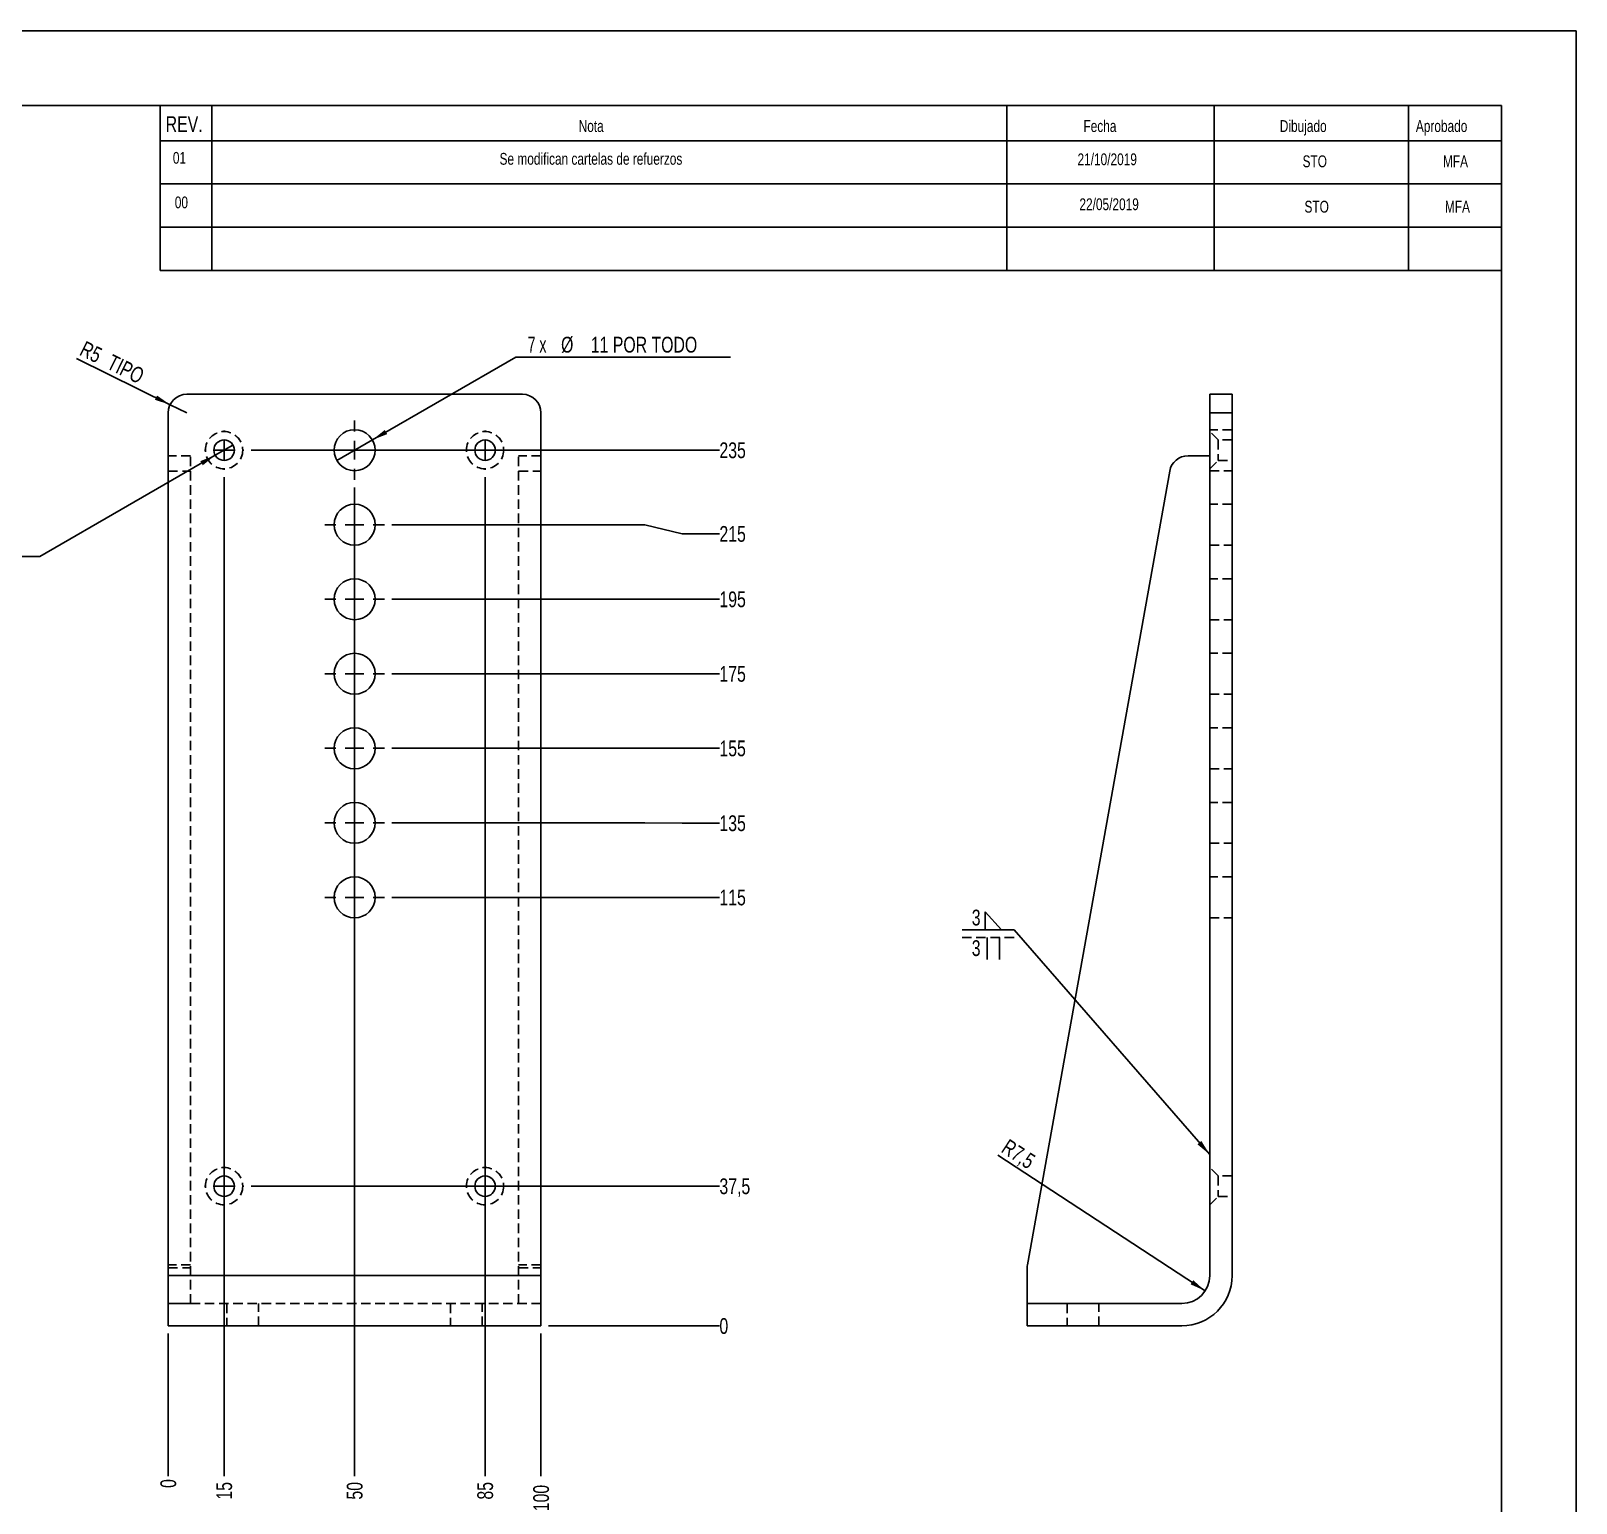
# Model space of a CAD drawing. Extents: x 0 to 5652, y 0 to 1625.
# Drawn here: x 425.5 to 840, y 198.9 to 594 of the extents above; entities that cross this region are included whole.
import ezdxf

# ---------------------------------------------------------------- set-up
doc = ezdxf.new("R2010")
doc.units = 0
doc.header["$LTSCALE"] = 2
doc.linetypes.add('HIDDEN', pattern=[1.905, 1.27, -0.635])
doc.layers.get('0').update_dxf_attribs({"linetype": 'CONTINUOUS'})
doc.layers.add('FORMATO', color=7, linetype='CONTINUOUS')
doc.styles.add('SLDTEXTSTYLE1', font='TXT', dxfattribs={"width": 0.75})
doc.styles.add('SLDTEXTSTYLE2', font='TXT', dxfattribs={"width": 0.6666666666666666})
doc.dimstyles.new('SLDDIMSTYLE0', dxfattribs={"dimtxt": 4.233333333333333, "dimasz": 4.233333333333333, "dimexe": 0, "dimexo": 0.0625, "dimgap": 1.058333333333333, "dimtad": 0, "dimtih": 1, "dimtoh": 1, "dimdec": 0, "dimrnd": 1e-09, "dimdsep": 46, "dimtxsty": 'SLDTEXTSTYLE1', "dimblk1": 'NONE', "dimblk2": 'NONE', "dimsah": 1, "dimcen": 0.09, "dimadec": 0, "dimazin": 0, "dimtfac": 1, "dimtdec": 0, "dimtofl": 0, "dimtmove": 0, "dimatfit": 3, "dimldrblk": 'NONE', "dimfxl": 0, "dimtolj": 1, "dimtzin": 12, "dimarcsym": 0})
doc.dimstyles.new('SLDDIMSTYLE1', dxfattribs={"dimtxt": 4.233333333333333, "dimasz": 4.233333333333333, "dimexe": 0, "dimexo": 0.0625, "dimgap": 1.058333333333333, "dimtad": 0, "dimtih": 1, "dimtoh": 1, "dimdec": 1, "dimrnd": 1e-09, "dimzin": 12, "dimdsep": 46, "dimtxsty": 'SLDTEXTSTYLE1', "dimblk1": 'NONE', "dimblk2": 'NONE', "dimsah": 1, "dimcen": 0.09, "dimadec": 0, "dimazin": 0, "dimtfac": 1, "dimtdec": 1, "dimtofl": 0, "dimtmove": 0, "dimatfit": 3, "dimldrblk": 'NONE', "dimfxl": 0, "dimtolj": 1, "dimtzin": 12, "dimarcsym": 0})
doc.dimstyles.new('SLDDIMSTYLE2', dxfattribs={"dimtxt": 4.233333333333333, "dimasz": 4.233333333333333, "dimexe": 0, "dimexo": 0.0625, "dimgap": 1.058333333333333, "dimtad": 1, "dimdec": 1, "dimrnd": 1e-09, "dimzin": 12, "dimdsep": 46, "dimtxsty": 'SLDTEXTSTYLE1', "dimsah": 1, "dimcen": 0, "dimadec": 0, "dimazin": 0, "dimtfac": 1, "dimtdec": 1, "dimtofl": 0, "dimtmove": 0, "dimatfit": 3, "dimfxl": 0, "dimtolj": 1, "dimtzin": 12, "dimarcsym": 0})
doc.dimstyles.new('SLDDIMSTYLE3', dxfattribs={"dimtxt": 0.18, "dimasz": 4.233333333333333, "dimexe": 0, "dimexo": 0.0625, "dimgap": 0, "dimtad": 0, "dimtih": 1, "dimtoh": 1, "dimdec": 0, "dimrnd": 1e-09, "dimzin": 0, "dimdsep": 46, "dimtxsty": 'Standard', "dimsah": 1, "dimcen": 0.09, "dimadec": 0, "dimazin": 0, "dimtfac": 4.233333333333333, "dimtdec": 0, "dimtofl": 0, "dimtmove": 0, "dimatfit": 3, "dimfxl": 0, "dimtolj": 1, "dimtzin": 0, "dimarcsym": 0})
doc.dimstyles.new('SLDDIMSTYLE4', dxfattribs={"dimtxt": 4.233333333333333, "dimasz": 4.233333333333333, "dimexe": 0, "dimexo": 0.0625, "dimgap": 1.058333333333333, "dimtad": 0, "dimtih": 1, "dimtoh": 1, "dimdec": 1, "dimrnd": 1e-09, "dimzin": 12, "dimdsep": 46, "dimtxsty": 'SLDTEXTSTYLE1', "dimblk1": 'NONE', "dimsah": 1, "dimcen": 0, "dimadec": 0, "dimazin": 0, "dimtfac": 1, "dimtdec": 1, "dimtmove": 0, "dimatfit": 3, "dimldrblk": 'NONE', "dimfxl": 0, "dimtolj": 1, "dimtzin": 12, "dimarcsym": 0})
doc.dimstyles.new('SLDDIMSTYLE5', dxfattribs={"dimtxt": 4.233333333333333, "dimasz": 4.233333333333333, "dimexe": 0, "dimexo": 0.0625, "dimgap": 1.058333333333333, "dimtad": 0, "dimtih": 1, "dimtoh": 1, "dimdec": 6, "dimrnd": 1e-09, "dimzin": 12, "dimdsep": 46, "dimtxsty": 'SLDTEXTSTYLE1', "dimblk1": 'NONE', "dimsah": 1, "dimcen": 0, "dimadec": 0, "dimazin": 0, "dimtfac": 1, "dimtdec": 1, "dimtmove": 0, "dimatfit": 3, "dimldrblk": 'NONE', "dimfxl": 0, "dimtolj": 1, "dimtzin": 12, "dimarcsym": 0})
doc.dimstyles.new('SLDDIMSTYLE6', dxfattribs={"dimtxt": 4.233333333333333, "dimasz": 4.233333333333333, "dimexe": 0, "dimexo": 0.0625, "dimgap": 1.058333333333333, "dimtad": 1, "dimdec": 1, "dimrnd": 1e-09, "dimzin": 12, "dimdsep": 46, "dimtxsty": 'SLDTEXTSTYLE1', "dimsah": 1, "dimcen": 0, "dimadec": 0, "dimazin": 0, "dimtfac": 1, "dimtdec": 1, "dimtofl": 0, "dimtmove": 1, "dimatfit": 3, "dimfxl": 0, "dimtolj": 1, "dimtzin": 12, "dimarcsym": 0})

# ---------------------------------------------------------------- blocks, each defined once
blk = doc.blocks.new('_D_9')
at = {"layer": 'FORMATO', "color": 7}
blk.add_line((564.3423899630615, 246.4886382403432), (610.2079477888146, 246.4886382403432), dxfattribs=at)
at = {"layer": 'FORMATO', "color": 7, "insert": (610.2079477888145, 248.5825433627541), "char_height": 4.233333333333333, "attachment_point": 1, "style": 'SLDTEXTSTYLE1'}
blk.add_mtext('0', dxfattribs=at)
blk = doc.blocks.new('_NONE')
blk = doc.blocks.new('_D_10')
at = {"layer": 'FORMATO', "color": 7}
blk.add_line((484.5923899630616, 283.9886382403432), (610.2079477888146, 283.9886382403432), dxfattribs=at)
at = {"layer": 'FORMATO', "color": 7, "insert": (610.2079477888145, 286.0825433627541), "char_height": 4.233333333333333, "attachment_point": 1, "style": 'SLDTEXTSTYLE1'}
blk.add_mtext('37,5', dxfattribs=at)
blk = doc.blocks.new('_D_11')
at = {"layer": 'FORMATO', "color": 7}
blk.add_line((522.3423899630616, 361.4886382403432), (610.2079477888146, 361.4886382403432), dxfattribs=at)
at = {"layer": 'FORMATO', "color": 7, "insert": (610.2079477888145, 363.5825433627541), "char_height": 4.233333333333333, "attachment_point": 1, "style": 'SLDTEXTSTYLE1'}
blk.add_mtext('115', dxfattribs=at)
blk = doc.blocks.new('_D_12')
at = {"layer": 'FORMATO', "color": 7}
for p, q in [((590.2079477888146, 381.4886382403432), (522.3423899630616, 381.4886382403432)), ((600.2079477888146, 381.4062964348006), (590.2079477888146, 381.4886382403432)), ((600.2079477888146, 381.4062964348006), (610.2079477888146, 381.4062964348006))]:
    blk.add_line(p, q, dxfattribs=at)
at = {"layer": 'FORMATO', "color": 7, "insert": (610.2079477888145, 383.5002015572115), "char_height": 4.233333333333333, "attachment_point": 1, "style": 'SLDTEXTSTYLE1'}
blk.add_mtext('135', dxfattribs=at)
blk = doc.blocks.new('_D_13')
at = {"layer": 'FORMATO', "color": 7}
blk.add_line((522.3423899630616, 401.4886382403432), (610.2079477888146, 401.4886382403432), dxfattribs=at)
at = {"layer": 'FORMATO', "color": 7, "insert": (610.2079477888145, 403.5825433627541), "char_height": 4.233333333333333, "attachment_point": 1, "style": 'SLDTEXTSTYLE1'}
blk.add_mtext('155', dxfattribs=at)
blk = doc.blocks.new('_D_14')
at = {"layer": 'FORMATO', "color": 7}
blk.add_line((522.3423899630616, 421.4886382403432), (610.2079477888146, 421.4886382403432), dxfattribs=at)
at = {"layer": 'FORMATO', "color": 7, "insert": (610.2079477888145, 423.5825433627542), "char_height": 4.233333333333333, "attachment_point": 1, "style": 'SLDTEXTSTYLE1'}
blk.add_mtext('175', dxfattribs=at)
blk = doc.blocks.new('_D_15')
at = {"layer": 'FORMATO', "color": 7}
blk.add_line((522.3423899630616, 441.4886382403432), (610.2079477888146, 441.4886382403432), dxfattribs=at)
at = {"layer": 'FORMATO', "color": 7, "insert": (610.2079477888145, 443.5825433627542), "char_height": 4.233333333333333, "attachment_point": 1, "style": 'SLDTEXTSTYLE1'}
blk.add_mtext('195', dxfattribs=at)
blk = doc.blocks.new('_D_16')
at = {"layer": 'FORMATO', "color": 7}
for p, q in [((590.2079477888146, 461.4886382403432), (522.3423899630616, 461.4886382403432)), ((600.2079477888146, 459.0413882764636), (590.2079477888146, 461.4886382403432)), ((600.2079477888146, 459.0413882764636), (610.2079477888146, 459.0413882764636))]:
    blk.add_line(p, q, dxfattribs=at)
at = {"layer": 'FORMATO', "color": 7, "insert": (610.2079477888145, 461.1352933988743), "char_height": 4.233333333333333, "attachment_point": 1, "style": 'SLDTEXTSTYLE1'}
blk.add_mtext('215', dxfattribs=at)
blk = doc.blocks.new('_D_17')
at = {"layer": 'FORMATO', "color": 7}
blk.add_line((484.5923899630616, 481.4886382403432), (610.2079477888146, 481.4886382403432), dxfattribs=at)
at = {"layer": 'FORMATO', "color": 7, "insert": (610.2079477888145, 483.5825433627541), "char_height": 4.233333333333333, "attachment_point": 1, "style": 'SLDTEXTSTYLE1'}
blk.add_mtext('235', dxfattribs=at)
blk = doc.blocks.new('_D_18')
at = {"layer": 'FORMATO', "color": 7}
blk.add_line((462.3423899630615, 244.4886382403432), (462.3423899630615, 206.1417971602291), dxfattribs=at)
at = {"layer": 'FORMATO', "color": 7, "insert": (460.2484848406507, 203.0138341108918), "char_height": 4.233333333333333, "attachment_point": 1, "rotation": 90, "style": 'SLDTEXTSTYLE1'}
blk.add_mtext('0', dxfattribs=at)
blk = doc.blocks.new('_D_19')
at = {"layer": 'FORMATO', "color": 7}
blk.add_line((477.3423899630616, 474.2386382403432), (477.3423899630616, 206.1417971602291), dxfattribs=at)
at = {"layer": 'FORMATO', "color": 7, "insert": (475.2484848406507, 199.8858710615545), "char_height": 4.233333333333333, "attachment_point": 1, "rotation": 90, "style": 'SLDTEXTSTYLE1'}
blk.add_mtext('15', dxfattribs=at)
blk = doc.blocks.new('_D_20')
at = {"layer": 'FORMATO', "color": 7}
blk.add_line((512.3423899630616, 471.4886382403432), (512.3423899630616, 206.1417971602291), dxfattribs=at)
at = {"layer": 'FORMATO', "color": 7, "insert": (510.2484848406507, 199.8858710615545), "char_height": 4.233333333333333, "attachment_point": 1, "rotation": 90, "style": 'SLDTEXTSTYLE1'}
blk.add_mtext('50', dxfattribs=at)
blk = doc.blocks.new('_D_21')
at = {"layer": 'FORMATO', "color": 7}
blk.add_line((547.3423899630616, 474.2386382403432), (547.3423899630616, 206.1417971602291), dxfattribs=at)
at = {"layer": 'FORMATO', "color": 7, "insert": (545.2484848406509, 199.8858710615545), "char_height": 4.233333333333333, "attachment_point": 1, "rotation": 90, "style": 'SLDTEXTSTYLE1'}
blk.add_mtext('85', dxfattribs=at)
blk = doc.blocks.new('_D_22')
at = {"layer": 'FORMATO', "color": 7}
blk.add_line((562.3423899630615, 244.4886382403432), (562.3423899630615, 206.1417971602291), dxfattribs=at)
at = {"layer": 'FORMATO', "color": 7, "insert": (560.2484848406508, 196.7579082450479), "char_height": 4.233333333333333, "attachment_point": 1, "rotation": 90, "style": 'SLDTEXTSTYLE1'}
blk.add_mtext('100', dxfattribs=at)
blk = doc.blocks.new('SW_SYMBOL_HOLE_SINK')
at = {"layer": 'FORMATO', "color": 0}
for p, q in [((0, 1750), (1600, 150)), ((1600, 150), (3200, 1750))]:
    blk.add_line(p, q, dxfattribs=at)
blk = doc.blocks.new('_D_23')
at = {"layer": 'FORMATO'}
for p, q in [((479.7239598234688, 482.8636382403431), (474.9608201026544, 480.1136382403432)), ((474.9608201026544, 480.1136382403432), (427.9313948842876, 452.9611869306861)), ((427.9313948842876, 452.9611869306861), (348.4097963187091, 452.9611869306861))]:
    blk.add_line(p, q, dxfattribs=at)
blk.add_solid([(474.9608201026544, 480.1136382403432), (470.9690048676592, 478.5609983751157), (471.6202869189412, 477.4329447722375)], dxfattribs=at)
at = {"layer": 'FORMATO', "xscale": 0.0027037109375, "yscale": 0.0027037109375, "zscale": 0.0027037109375}
blk.add_blockref('SW_SYMBOL_HOLE_SINK', (348.4097963187091, 453.5482309686888), dxfattribs=at)
at = {"layer": 'FORMATO', "char_height": 4.233333333333333, "attachment_point": 1}
for s, insert, style in [('4 x', (358.6113473388545, 465.1445362824763), 'SLDTEXTSTYLE2'), ('%%c', (367.5719026464216, 465.1445362824763), 'SLDTEXTSTYLE1'), ('5,5 POR TODO', (375.5493847134702, 465.1445362824763), 'SLDTEXTSTYLE1'), ('%%c', (359.844500384032, 458.4182401295568), 'SLDTEXTSTYLE1'), ('10 X 90°, Lado lejano', (367.821981519758, 458.4182401295568), 'SLDTEXTSTYLE1')]:
    blk.add_mtext(s, dxfattribs=dict(at, insert=insert, style=style))
blk = doc.blocks.new('_D_24')
at = {"layer": 'FORMATO'}
for p, q in [((517.105529683876, 484.2386382403431), (555.5915959021872, 506.4585789315348)), ((555.5915959021872, 506.4585789315348), (613.1500302574461, 506.4585789315348)), ((507.579250242247, 478.7386382403432), (517.105529683876, 484.2386382403431))]:
    blk.add_line(p, q, dxfattribs=at)
blk.add_solid([(517.105529683876, 484.2386382403431), (521.0973449188712, 485.7912781055707), (520.446062867589, 486.9193317084488)], dxfattribs=at)
at = {"layer": 'FORMATO', "char_height": 4.233333333333333, "attachment_point": 1}
for s, insert, style in [('7 x', (558.7665959021872, 511.9156321304055), 'SLDTEXTSTYLE2'), ('%%c', (567.7271512097543, 511.9156321304055), 'SLDTEXTSTYLE1'), ('11 POR TODO', (575.7046332768028, 511.9156321304055), 'SLDTEXTSTYLE1')]:
    blk.add_mtext(s, dxfattribs=dict(at, insert=insert, style=style))
blk = doc.blocks.new('_D_25')
at = {"layer": 'FORMATO', "color": 7}
for q in [(437.7526545681162, 506.0832036823145), (467.3423899630616, 491.4886382403432)]:
    blk.add_line((462.8581779221349, 493.7003892145732), q, dxfattribs=at)
blk.add_solid([(462.8581779221349, 493.7003892145732), (459.3496398031012, 496.1571024027011), (458.7734503185326, 494.9889076761417)], dxfattribs=at)
at = {"layer": 'FORMATO', "color": 7, "char_height": 4.233333333333333, "attachment_point": 1, "rotation": 333.7460707746177, "style": 'SLDTEXTSTYLE1'}
for s, insert in [('R5', (440.1512072944645, 510.9461467268104)), ('TIPO', (447.4526948933255, 507.3448290008154))]:
    blk.add_mtext(s, dxfattribs=dict(at, insert=insert))
blk = doc.blocks.new('SW_CENTERMARKSYMBOL_0')
at = {"layer": 'FORMATO', "color": 0}
for p, q in [((0, 5.000000000000004), (0, 5.249999999999977)), ((-5.000000000000004, 0), (-5.249999999999977, 0)), ((0, 0), (-2.500000000000002, 0)), ((0, 0), (0, 2.500000000000002)), ((0, 0), (0, -2.500000000000002)), ((0, 0), (2.500000000000002, 0)), ((5.000000000000004, 0), (5.249999999999977, 0)), ((0, -5.000000000000004), (0, -5.249999999999977))]:
    blk.add_line(p, q, dxfattribs=at)
blk = doc.blocks.new('SW_CENTERMARKSYMBOL_1')
at = {"layer": 'FORMATO', "color": 0}
for p, q in [((0, 5.000000000000004), (0, 5.249999999999977)), ((-5.000000000000004, 0), (-5.249999999999977, 0)), ((0, 0), (-2.500000000000058, 0)), ((0, 0), (0, 2.500000000000002)), ((0, 0), (0, -2.500000000000002)), ((0, 0), (2.499999999999947, 0)), ((5.000000000000004, 0), (5.249999999999977, 0)), ((0, -5.000000000000004), (0, -5.249999999999977))]:
    blk.add_line(p, q, dxfattribs=at)
blk = doc.blocks.new('SW_CENTERMARKSYMBOL_2')
at = {"layer": 'FORMATO', "color": 0}
for p, q in [((0, 5.000000000000004), (0, 8.000000000000007)), ((-5.000000000000004, 0), (-8.000000000000007, 0)), ((0, 0), (-2.499999999999947, 0)), ((0, 0), (0, 2.500000000000002)), ((0, 0), (0, -2.500000000000002)), ((0, 0), (2.500000000000058, 0)), ((5.000000000000004, 0), (8.000000000000007, 0)), ((0, -5.000000000000004), (0, -8.000000000000007))]:
    blk.add_line(p, q, dxfattribs=at)
blk = doc.blocks.new('SW_CENTERMARKSYMBOL_3')
at = {"layer": 'FORMATO', "color": 0}
for p, q in [((0, 5.000000000000004), (0, 8.000000000000007)), ((-5.000000000000004, 0), (-8.000000000000007, 0)), ((0, 0), (-2.499999999999947, 0)), ((0, 0), (0, 2.500000000000058)), ((0, 0), (0, -2.499999999999947)), ((0, 0), (2.500000000000058, 0)), ((5.000000000000004, 0), (8.000000000000007, 0)), ((0, -5.000000000000004), (0, -8.000000000000007))]:
    blk.add_line(p, q, dxfattribs=at)
blk = doc.blocks.new('SW_CENTERMARKSYMBOL_4')
at = {"layer": 'FORMATO', "color": 0}
for p, q in [((0, 5.000000000000004), (0, 8.000000000000007)), ((-5.000000000000004, 0), (-8.000000000000007, 0)), ((0, 0), (-2.499999999999947, 0)), ((0, 0), (0, 2.500000000000002)), ((0, 0), (0, -2.500000000000002)), ((0, 0), (2.500000000000058, 0)), ((5.000000000000004, 0), (8.000000000000007, 0)), ((0, -5.000000000000004), (0, -8.000000000000007))]:
    blk.add_line(p, q, dxfattribs=at)
blk = doc.blocks.new('SW_CENTERMARKSYMBOL_5')
at = {"layer": 'FORMATO', "color": 0}
for p, q in [((0, 5.000000000000004), (0, 8.000000000000007)), ((-5.000000000000004, 0), (-8.000000000000007, 0)), ((0, 0), (-2.499999999999947, 0)), ((0, 0), (0, 2.499999999999947)), ((0, 0), (0, -2.500000000000058)), ((0, 0), (2.500000000000058, 0)), ((5.000000000000004, 0), (8.000000000000007, 0)), ((0, -5.000000000000004), (0, -8.000000000000007))]:
    blk.add_line(p, q, dxfattribs=at)
blk = doc.blocks.new('SW_CENTERMARKSYMBOL_6')
at = {"layer": 'FORMATO', "color": 0}
for p, q in [((0, 5.000000000000004), (0, 8.000000000000007)), ((-5.000000000000004, 0), (-8.000000000000007, 0)), ((0, 0), (-2.499999999999947, 0)), ((0, 0), (0, 2.500000000000002)), ((0, 0), (0, -2.500000000000002)), ((0, 0), (2.500000000000058, 0)), ((5.000000000000004, 0), (8.000000000000007, 0)), ((0, -5.000000000000004), (0, -8.000000000000007))]:
    blk.add_line(p, q, dxfattribs=at)
blk = doc.blocks.new('SW_CENTERMARKSYMBOL_7')
at = {"layer": 'FORMATO', "color": 0}
for p, q in [((0, 5.000000000000004), (0, 8.000000000000007)), ((-5.000000000000004, 0), (-8.000000000000007, 0)), ((0, 0), (-2.499999999999947, 0)), ((0, 0), (0, 2.500000000000058)), ((0, 0), (0, -2.499999999999947)), ((0, 0), (2.500000000000058, 0)), ((5.000000000000004, 0), (8.000000000000007, 0)), ((0, -5.000000000000004), (0, -8.000000000000007))]:
    blk.add_line(p, q, dxfattribs=at)
blk = doc.blocks.new('SW_CENTERMARKSYMBOL_8')
at = {"layer": 'FORMATO', "color": 0}
for p, q in [((0, 5.000000000000004), (0, 8.000000000000007)), ((-5.000000000000004, 0), (-8.000000000000007, 0)), ((0, 0), (-2.499999999999947, 0)), ((0, 0), (0, 2.500000000000058)), ((0, 0), (0, -2.499999999999947)), ((0, 0), (2.500000000000058, 0)), ((5.000000000000004, 0), (8.000000000000007, 0)), ((0, -5.000000000000004), (0, -7.999999999999952))]:
    blk.add_line(p, q, dxfattribs=at)
blk = doc.blocks.new('SW_CENTERMARKSYMBOL_9')
at = {"layer": 'FORMATO', "color": 0}
for p, q in [((0, 5.000000000000004), (0, 5.249999999999977)), ((-5.000000000000004, 0), (-5.249999999999977, 0)), ((0, 0), (-2.500000000000058, 0)), ((0, 0), (0, 2.500000000000002)), ((0, 0), (0, -2.500000000000002)), ((0, 0), (2.499999999999947, 0)), ((5.000000000000004, 0), (5.249999999999977, 0)), ((0, -5.000000000000004), (0, -5.249999999999977))]:
    blk.add_line(p, q, dxfattribs=at)
blk = doc.blocks.new('SW_CENTERMARKSYMBOL_10')
at = {"layer": 'FORMATO', "color": 0}
for p, q in [((0, 5.000000000000004), (0, 5.249999999999977)), ((-5.000000000000004, 0), (-5.249999999999977, 0)), ((0, 0), (-2.500000000000002, 0)), ((0, 0), (0, 2.500000000000002)), ((0, 0), (0, -2.500000000000002)), ((0, 0), (2.500000000000002, 0)), ((5.000000000000004, 0), (5.249999999999977, 0)), ((0, -5.000000000000004), (0, -5.249999999999977))]:
    blk.add_line(p, q, dxfattribs=at)
blk = doc.blocks.new('_D_36')
at = {"layer": 'FORMATO', "color": 7}
blk.add_line((740.4988330516522, 255.8828755149977), (684.8458118590457, 292.2810947207206), dxfattribs=at)
blk.add_solid([(740.4988330516522, 255.8828755149977), (737.3124249761897, 258.7450570253251), (736.5994644332225, 257.6549375339571)], dxfattribs=at)
at = {"layer": 'FORMATO', "color": 7, "insert": (687.8331939409325, 296.8478197958843), "char_height": 4.233333333333333, "attachment_point": 1, "rotation": 326.8087773524985, "style": 'SLDTEXTSTYLE1'}
blk.add_mtext('R7,5', dxfattribs=at)
blk = doc.blocks.new('SW_SYMBOL_WELD_FILL')
at = {"layer": 'FORMATO', "color": 0}
for p, q in [((200, 0), (200, 1800)), ((200, 1800), (1800, 0)), ((200, 0), (1800, 0))]:
    blk.add_line(p, q, dxfattribs=at)
blk = doc.blocks.new('SW_SYMBOL_WELD_BUSQ')
at = {"layer": 'FORMATO', "color": 0}
for p, q in [((400, 0), (400, 2200)), ((1600, 0), (1600, 2200))]:
    blk.add_line(p, q, dxfattribs=at)
blk = doc.blocks.new('SW_WELDSYMBOL_1')
at = {"layer": 'FORMATO', "color": 0}
blk.add_line((0, 0), (-13.91341061800355, 0), dxfattribs=at)
at = {"layer": 'FORMATO', "color": 0, "linetype": 'HIDDEN'}
blk.add_line((0, -2.000000000000002), (-13.91341061800355, -2.000000000000002), dxfattribs=at)
at = {"layer": 'FORMATO', "color": 0, "xscale": 0.0027037109375, "yscale": 0.0027037109375, "zscale": 0.0027037109375}
blk.add_blockref('SW_SYMBOL_WELD_FILL', (-8.251666118115676, 0.02362874423328387), dxfattribs=at)
at = {"layer": 'FORMATO', "color": 0, "extrusion": (0, 0, -1), "xscale": 0.0027037109375, "yscale": 0.0027037109375, "zscale": 0.0027037109375, "rotation": 180}
blk.add_blockref('SW_SYMBOL_WELD_BUSQ', (8.251666118115676, -1.976371255766718), dxfattribs=at)
at = {"layer": 'FORMATO', "color": 0, "char_height": 4.233333333333333, "attachment_point": 1, "style": 'SLDTEXTSTYLE1'}
for insert in [(-11.34898754108038, 5.457053198870687), (-11.34898754108038, -2.751027050195143)]:
    blk.add_mtext('3', dxfattribs=dict(at, insert=insert))

msp = doc.modelspace()

# ---------------------------------------------------------------- linework, layer by layer
at = {"color": 7, "linetype": 'Continuous'}
for p, q in [((-1.058181320345852e-13, 594), (840, 594)), ((840, 594), (840, 0)), ((820.0000000000001, 574), (39.99999999999989, 573.9999999999999)), ((820.0000000000001, 20.00000000000002), (820.0000000000001, 574)), ((557.3423899630616, 496.4886382403432), (467.3423899630616, 496.4886382403432)), ((741.7224716500785, 496.4886382403432), (747.7224716500785, 496.4886382403432)), ((741.7224716500785, 491.4886382403432), (741.7224716500785, 496.4886382403432)), ((747.7224716500785, 496.4886382403432), (747.7224716500785, 491.4886382403432)), ((462.3423899630616, 491.4886382403432), (462.3423899630616, 259.9886382403432)), ((562.3423899630616, 491.4886382403432), (562.3423899630616, 259.9886382403432)), ((741.7224716500785, 259.9886382403432), (741.7224716500785, 491.4886382403432)), ((747.7224716500785, 491.4886382403432), (741.7224716500785, 491.4886382403432)), ((747.7224716500785, 491.4886382403432), (747.7224716500785, 259.9886382403432)), ((741.7224716500785, 479.9886382403432), (735.9056645055484, 479.9886382403432)), ((741.7224716500785, 259.9886382403432), (741.7224716500785, 479.9886382403432)), ((730.9841572115872, 475.8711154102948), (692.8009643561172, 262.9263860240206)), ((692.7224716500787, 262.043908854069), (692.7224716500787, 252.4886382403432)), ((562.3423899630616, 259.9886382403432), (462.3423899630616, 259.9886382403432)), ((462.3423899630616, 259.9886382403432), (462.3423899630616, 246.4886382403432)), ((562.3423899630616, 259.9886382403432), (562.3423899630616, 246.4886382403432)), ((692.7224716500787, 252.4886382403432), (734.2224716500785, 252.4886382403432)), ((692.7224716500787, 246.4886382403432), (692.7224716500787, 252.4886382403432)), ((562.3423899630616, 246.4886382403432), (462.3423899630616, 246.4886382403432)), ((734.2224716500785, 246.4886382403432), (692.7224716500787, 246.4886382403432))]:
    msp.add_line(p, q, dxfattribs=at)
at = {"color": 7, "linetype": 'HIDDEN'}
for p, q in [((741.7224716500785, 491.4886382403432), (747.7224716500785, 491.4886382403432)), ((747.7224716500785, 486.9886382403432), (741.7224716500785, 486.9886382403432)), ((743.9724716500787, 484.2386382403432), (741.7224716500785, 486.4886382403432)), ((743.9724716500787, 484.2386382403432), (743.9724716500787, 478.7386382403431)), ((747.7224716500785, 484.2386382403431), (743.9724716500787, 484.2386382403431)), ((468.3423899630616, 479.9886382403432), (462.3423899630616, 479.9886382403432)), ((468.3423899630616, 259.9886382403432), (468.3423899630616, 479.9886382403432)), ((556.3423899630616, 259.9886382403432), (556.3423899630616, 479.9886382403432)), ((562.3423899630616, 479.9886382403432), (556.3423899630616, 479.9886382403432)), ((741.7224716500785, 476.4886382403432), (743.9724716500787, 478.7386382403431)), ((743.9724716500787, 478.7386382403432), (747.7224716500785, 478.7386382403432)), ((462.3423899630616, 475.8711154102948), (468.3423899630616, 475.8711154102948)), ((556.3423899630616, 475.8711154102948), (562.3423899630616, 475.8711154102948)), ((741.7224716500785, 475.9886382403432), (747.7224716500785, 475.9886382403432)), ((747.7224716500785, 466.9886382403432), (741.7224716500785, 466.9886382403432)), ((741.7224716500785, 455.9886382403432), (747.7224716500785, 455.9886382403432)), ((747.7224716500785, 446.9886382403432), (741.7224716500785, 446.9886382403432)), ((741.7224716500785, 435.9886382403432), (747.7224716500785, 435.9886382403432)), ((747.7224716500785, 426.9886382403432), (741.7224716500785, 426.9886382403432)), ((741.7224716500785, 415.9886382403432), (747.7224716500785, 415.9886382403432)), ((747.7224716500785, 406.9886382403432), (741.7224716500785, 406.9886382403432)), ((741.7224716500785, 395.9886382403432), (747.7224716500785, 395.9886382403432)), ((747.7224716500785, 386.9886382403432), (741.7224716500785, 386.9886382403432)), ((741.7224716500785, 375.9886382403432), (747.7224716500785, 375.9886382403432)), ((747.7224716500785, 366.9886382403432), (741.7224716500785, 366.9886382403432)), ((741.7224716500785, 355.9886382403432), (747.7224716500785, 355.9886382403432)), ((743.9724716500787, 286.7386382403432), (741.7224716500785, 288.9886382403432)), ((743.9724716500787, 286.7386382403432), (743.9724716500787, 281.2386382403431)), ((747.7224716500785, 286.7386382403431), (743.9724716500787, 286.7386382403431)), ((741.7224716500785, 278.9886382403432), (743.9724716500787, 281.2386382403431)), ((743.9724716500787, 281.2386382403432), (747.7224716500785, 281.2386382403432)), ((468.3423899630616, 262.9263860240206), (462.3423899630616, 262.9263860240206)), ((462.3423899630616, 262.043908854069), (468.3423899630616, 262.043908854069)), ((562.3423899630616, 262.9263860240206), (556.3423899630616, 262.9263860240206)), ((556.3423899630616, 262.043908854069), (562.3423899630616, 262.043908854069)), ((468.3423899630616, 259.9886382403432), (462.3423899630616, 259.9886382403432)), ((562.3423899630616, 259.9886382403432), (462.3423899630616, 259.9886382403432)), ((468.3423899630616, 252.4886382403432), (468.3423899630616, 259.9886382403432)), ((562.3423899630616, 259.9886382403432), (556.3423899630616, 259.9886382403432)), ((556.3423899630616, 252.4886382403432), (556.3423899630616, 259.9886382403432)), ((468.3423899630616, 252.4886382403432), (462.3423899630616, 252.4886382403432)), ((562.3423899630616, 252.4886382403432), (462.3423899630616, 252.4886382403432)), ((478.0923899630616, 252.4886382403432), (478.0923899630616, 246.4886382403432)), ((486.5923899630616, 246.4886382403432), (486.5923899630616, 252.4886382403432)), ((538.0923899630616, 252.4886382403432), (538.0923899630616, 246.4886382403432)), ((546.5923899630616, 246.4886382403432), (546.5923899630616, 252.4886382403432)), ((562.3423899630616, 252.4886382403432), (556.3423899630616, 252.4886382403432)), ((703.4724716500787, 252.4886382403432), (703.4724716500787, 246.4886382403432)), ((711.9724716500785, 246.4886382403432), (711.9724716500785, 252.4886382403432))]:
    msp.add_line(p, q, dxfattribs=at)
for centre in [(477.3423899630616, 481.4886382403432), (547.3423899630616, 481.4886382403432), (477.3423899630616, 283.9886382403432), (547.3423899630616, 283.9886382403432)]:
    msp.add_circle(centre, 5, dxfattribs=at)
at = {"color": 7, "linetype": 'Continuous'}
for centre, radius in [((512.3423899630616, 481.4886382403432), 5.500000000000114), ((477.3423899630616, 481.4886382403432), 2.749999999999943), ((547.3423899630616, 481.4886382403432), 2.75), ((512.3423899630616, 461.4886382403432), 5.500000000000114), ((512.3423899630616, 441.4886382403432), 5.500000000000114), ((512.3423899630616, 421.4886382403432), 5.500000000000114), ((512.3423899630616, 401.4886382403432), 5.500000000000114), ((512.3423899630616, 381.4886382403432), 5.500000000000114), ((512.3423899630616, 361.4886382403432), 5.500000000000114), ((477.3423899630616, 283.9886382403432), 2.749999999999943), ((547.3423899630616, 283.9886382403432), 2.750000000000114)]:
    msp.add_circle(centre, radius, dxfattribs=at)
for centre, radius, start, end in [((467.3423899630616, 491.4886382403432), 5, 90, 180), ((557.3423899630616, 491.4886382403432), 5, 1.486250913053879e-16, 90), ((735.9056645055484, 474.9886382403432), 5, 90, 169.8343051204583), ((697.7224716500787, 262.043908854069), 5.000000000000152, 169.8343051204581, 180), ((734.2224716500785, 259.9886382403432), 7.5, 270.0000000000008, 0), ((734.2224716500785, 259.9886382403432), 13.5, 270.0000000000008, 0)]:
    msp.add_arc(centre, radius, start, end, dxfattribs=at)
at = {"layer": 'FORMATO'}
for p, q in [((460.1829343858957, 574), (820.0000000000001, 574)), ((460.1829343858957, 574), (460.1829343858957, 529.7311706935953)), ((474.0671320087358, 574), (474.0671320087358, 529.7311706935953)), ((687.3141027119204, 574), (687.3141027119204, 529.7311706935953)), ((742.9244758771927, 574), (742.9244758771927, 529.7311706935953)), ((795.0254857952395, 574), (795.0254857952395, 529.7311706935953)), ((820.0000000000001, 574), (820.0000000000001, 529.7311706935953)), ((460.1829343858957, 564.5311706935954), (820.0000000000001, 564.5311706935954)), ((460.1829343858957, 552.9311706935953), (820.0000000000001, 552.9311706935953)), ((460.1829343858957, 541.3311706935953), (820.0000000000001, 541.3311706935953)), ((460.1829343858957, 529.7311706935953), (820.0000000000001, 529.7311706935953))]:
    msp.add_line(p, q, dxfattribs=at)

# ---------------------------------------------------------------- block references
at = {"layer": 'FORMATO', "color": 7}
for name, p in [('SW_CENTERMARKSYMBOL_2', (512.3423899630616, 481.4886382403432)), ('SW_CENTERMARKSYMBOL_0', (477.3423899630616, 481.4886382403432)), ('SW_CENTERMARKSYMBOL_1', (547.3423899630616, 481.4886382403432)), ('SW_CENTERMARKSYMBOL_3', (512.3423899630616, 461.4886382403432)), ('SW_CENTERMARKSYMBOL_4', (512.3423899630616, 441.4886382403432)), ('SW_CENTERMARKSYMBOL_5', (512.3423899630616, 421.4886382403432)), ('SW_CENTERMARKSYMBOL_6', (512.3423899630616, 401.4886382403432)), ('SW_CENTERMARKSYMBOL_7', (512.3423899630616, 381.4886382403432)), ('SW_CENTERMARKSYMBOL_8', (512.3423899630616, 361.4886382403432)), ('SW_WELDSYMBOL_1', (689.2402277258233, 352.73882658463)), ('SW_CENTERMARKSYMBOL_10', (477.3423899630616, 283.9886382403432)), ('SW_CENTERMARKSYMBOL_9', (547.3423899630616, 283.9886382403432))]:
    msp.add_blockref(name, p, dxfattribs=at)

# ---------------------------------------------------------------- texts
at = {"layer": 'FORMATO', "style": 'SLDTEXTSTYLE1'}
for s, insert, char_height, attachment_point in [('REV.', (461.6713927131186, 571.1042804813565), 4.233333333333333, 1), ('Nota', (572.4487672460153, 570.0516374240667), 3.174999999999999, 1), ('Fecha', (707.8528126573193, 570.0516374240667), 3.174999999999999, 1), ('Dibujado', (760.5216944058313, 570.0516374240667), 3.174999999999999, 1), ('Aprobado', (797.0201419675946, 570.0516374240667), 3.174999999999999, 1), ('01', (465.3708159867838, 561.5195189638999), 3.174999999999999, 2), ('Se modifican cartelas de refuerzos', (575.7407257789555, 561.2589697903156), 3.174999999999999, 2), ('21/10/2019', (714.2274280123634, 561.1288479357472), 3.174999999999999, 2), ('STO', (769.8988994004926, 560.5920011686455), 3.174999999999999, 2), ('MFA', (807.6480185525894, 560.5920011686457), 3.174999999999999, 2), ('00', (465.8864428812837, 549.570744879907), 3.174999999999999, 2), ('22/05/2019', (714.7430549068633, 549.0653949526717), 3.174999999999999, 2), ('STO', (770.4145262949925, 548.4138692864874), 3.174999999999999, 2), ('MFA', (808.1636454470893, 548.4138692864875), 3.174999999999999, 2)]:
    msp.add_mtext(s, dxfattribs=dict(at, insert=insert, char_height=char_height, attachment_point=attachment_point))

# ---------------------------------------------------------------- dimensions: what is measured, and where the dimension line sits
at = {"layer": 'FORMATO', "color": 7}
dim = msp.add_radius_dim(center=(467.3423899630616, 491.4886382403432), mpoint=(462.8581779221349, 493.7003892145732), text='<> TIPO', dimstyle='SLDDIMSTYLE2', dxfattribs=at)
dim.commit()
dim.dimension.update_dxf_attribs({"geometry": '_D_25', "text_midpoint": (446.526413506884, 501.7557464202335), "dimtype": 164})
at = {"layer": 'FORMATO'}
for p1, p2, text, dimstyle, picture, middle in [((507.5792502422471, 478.7386382403432), (517.105529683876, 484.2386382403431), '7 x <> POR TODO\\P', 'SLDDIMSTYLE5', '_D_24', (585.9583130798167, 509.8217270079945)), ((479.7239598234688, 482.8636382403431), (474.9608201026544, 480.1136382403432), '4 x <> POR TODO\\P{\\fGDT;w}%%c 10 X 90°, Lado lejano', 'SLDDIMSTYLE4', '_D_23', (386.5830956014983, 459.6874830836056))]:
    dim = msp.add_diameter_dim_2p(p1=p1, p2=p2, text=text, dimstyle=dimstyle, dxfattribs=at)
    dim.commit()
    dim.dimension.update_dxf_attribs({"geometry": picture, "text_midpoint": middle, "dimtype": 163})
at = {"layer": 'FORMATO', "color": 7}
for feature_location, offset, dtype, origin, dimstyle, picture, middle in [((482.5923899630616, 481.4886382403432), (127.61555782575306, 0), 0, (562.3423899630615, 246.4886382403432), 'SLDDIMSTYLE1', '_D_17', (614.8998922464053, 481.4886382403432)), ((477.3423899630616, 476.2386382403432), (0, -270.09684108011413), 1, (462.3423899630615, 246.4886382403432), 'SLDDIMSTYLE1', '_D_19', (477.3423899630616, 203.0138341108918)), ((547.3423899630616, 476.2386382403432), (0, -270.09684108011413), 1, (462.3423899630615, 246.4886382403432), 'SLDDIMSTYLE1', '_D_21', (547.3423899630616, 203.0138341108918)), ((512.3423899630616, 473.4886382403432), (0, -267.34684108011413), 1, (462.3423899630615, 246.4886382403432), 'SLDDIMSTYLE1', '_D_20', (512.3423899630615, 203.0138341108918)), ((520.3423899630616, 461.4886382403432), (89.86555782575306, -2.447249963879642), 0, (562.3423899630615, 246.4886382403432), 'SLDDIMSTYLE1', '_D_16', (614.8998922464053, 459.0413882764635)), ((520.3423899630616, 441.4886382403432), (89.86555782575306, 0), 0, (562.3423899630615, 246.4886382403432), 'SLDDIMSTYLE1', '_D_15', (614.8998922464053, 441.4886382403431)), ((520.3423899630616, 421.4886382403432), (89.86555782575306, 0), 0, (562.3423899630615, 246.4886382403432), 'SLDDIMSTYLE1', '_D_14', (614.8998922464053, 421.4886382403432)), ((520.3423899630616, 401.4886382403432), (89.86555782575306, 0), 0, (562.3423899630615, 246.4886382403432), 'SLDDIMSTYLE1', '_D_13', (614.8998922464053, 401.4886382403432)), ((520.3423899630616, 381.4886382403432), (89.86555782575306, -0.08234180554262593), 0, (562.3423899630615, 246.4886382403432), 'SLDDIMSTYLE1', '_D_12', (614.8998922464053, 381.4062964348006)), ((520.3423899630616, 361.4886382403432), (89.86555782575306, 0), 0, (562.3423899630615, 246.4886382403432), 'SLDDIMSTYLE1', '_D_11', (614.8998922464053, 361.4886382403432)), ((482.5923899630616, 283.9886382403432), (127.61555782575306, 0), 0, (562.3423899630615, 246.4886382403432), 'SLDDIMSTYLE1', '_D_10', (615.6799233314194, 283.9886382403432)), ((462.3423899630615, 246.4886382403432), (0, -40.3468410801141), 1, (462.3423899630615, 246.4886382403432), 'SLDDIMSTYLE0', '_D_18', (462.3423899630615, 204.5778156355605)), ((562.3423899630615, 246.4886382403432), (0, -40.3468410801141), 1, (462.3423899630615, 246.4886382403432), 'SLDDIMSTYLE1', '_D_22', (562.3423899630615, 201.4498527026386)), ((562.3423899630615, 246.4886382403432), (47.86555782575317, 0), 0, (562.3423899630615, 246.4886382403432), 'SLDDIMSTYLE0', '_D_9', (611.7719293134834, 246.4886382403431))]:
    dim = msp.add_ordinate_dim(feature_location=feature_location, offset=offset, dtype=dtype, origin=origin, dimstyle=dimstyle, dxfattribs=at)
    dim.commit()
    dim.dimension.update_dxf_attribs({"geometry": picture, "text_midpoint": middle})
dim = msp.add_radius_dim(center=(734.2224716500784, 259.9886382403432), mpoint=(740.4988330516522, 255.8828755149977), dimstyle='SLDDIMSTYLE6', dxfattribs=at)
dim.commit()
dim.dimension.update_dxf_attribs({"geometry": '_D_36', "text_midpoint": (689.4650952954328, 289.2672860756268), "dimtype": 164})

# ---------------------------------------------------------------- leaders
msp.add_leader([(741.7224716500785, 292.4908097670487), (689.2402277258233, 352.73882658463)], dimstyle='SLDDIMSTYLE3', dxfattribs=at)

doc.saveas('drawing.dxf')
